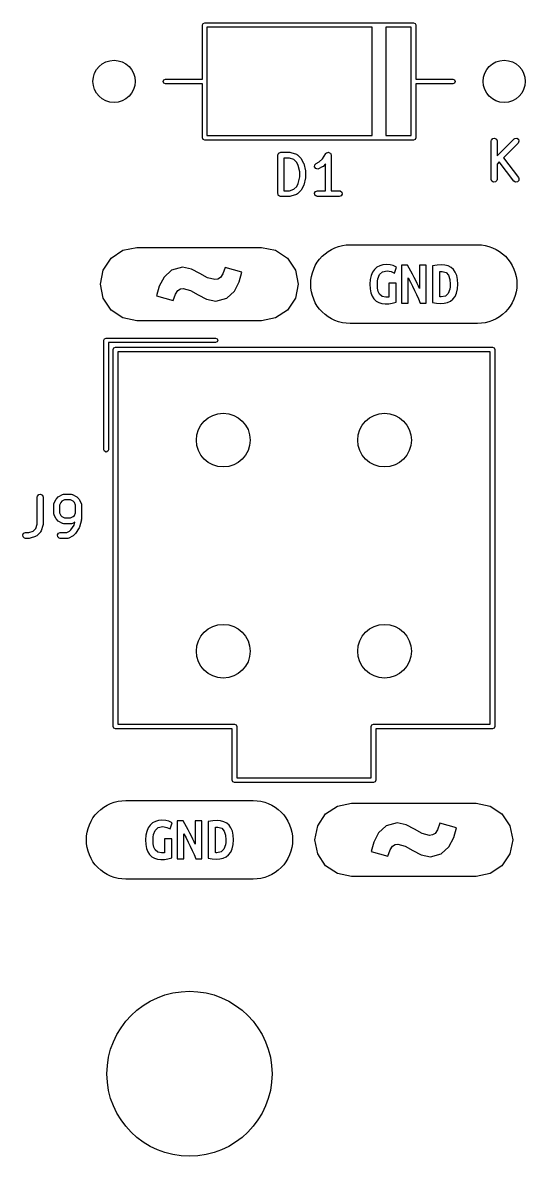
# Model space of a CAD drawing. Extents: x 80 to 221, y -131 to -73.
# Drawn here: x 80.49 to 93.58, y -129.4 to -99.87 of the extents above; entities that cross this region are included whole.
import ezdxf

# ---------------------------------------------------------------- set-up
doc = ezdxf.new("R2010")
doc.units = 0
doc.layers.add('BLACK', color=7, linetype='CONTINUOUS')

msp = doc.modelspace()

# ---------------------------------------------------------------- linework, layer by layer
at = {"layer": 'BLACK', "linetype": 'CONTINUOUS'}
for p, q in [((85.172, -99.928), (85.1896, -99.8856)), ((85.172, -101.338), (85.172, -99.928)), ((85.1896, -99.8856), (85.232, -99.868)), ((85.232, -99.868), (90.672, -99.868)), ((85.292, -99.988), (85.292, -102.808)), ((89.592, -99.988), (85.292, -99.988)), ((89.592, -102.808), (89.592, -99.988)), ((89.952, -99.988), (89.952, -102.808)), ((90.612, -99.988), (89.952, -99.988)), ((90.612, -102.808), (90.612, -99.988)), ((90.672, -99.868), (90.7144, -99.8856)), ((90.7144, -99.8856), (90.732, -99.928)), ((90.732, -99.928), (90.732, -101.338)), ((84.152, -101.398), (84.1696, -101.356)), ((84.1696, -101.44), (84.152, -101.398)), ((84.1696, -101.356), (84.212, -101.338)), ((84.212, -101.458), (84.1696, -101.44)), ((84.212, -101.338), (85.172, -101.338)), ((85.172, -101.458), (84.212, -101.458)), ((85.172, -102.868), (85.172, -101.458)), ((90.732, -101.338), (91.692, -101.338)), ((91.692, -101.458), (90.732, -101.458)), ((90.732, -101.458), (90.732, -102.868)), ((91.692, -101.338), (91.7344, -101.356)), ((91.7344, -101.44), (91.692, -101.458)), ((91.7344, -101.356), (91.752, -101.398)), ((91.752, -101.398), (91.7344, -101.44)), ((85.1896, -102.91), (85.172, -102.868)), ((85.232, -102.928), (85.1896, -102.91)), ((90.672, -102.928), (85.232, -102.928)), ((85.292, -102.808), (89.592, -102.808)), ((89.952, -102.808), (90.612, -102.808)), ((90.7144, -102.91), (90.672, -102.928)), ((90.732, -102.868), (90.7144, -102.91)), ((92.6951, -102.95), (92.6996, -102.925)), ((92.6951, -103.95), (92.6951, -102.95)), ((92.6996, -102.925), (92.7326, -102.885)), ((92.7326, -102.885), (92.7831, -102.877)), ((92.7831, -102.877), (92.8275, -102.902)), ((92.8275, -102.902), (92.8451, -102.95)), ((92.8451, -103.341), (93.2885, -102.897)), ((92.8451, -102.95), (92.8451, -103.341)), ((93.3946, -103.003), (93.012, -103.386)), ((93.2885, -102.897), (93.3098, -102.882)), ((93.3098, -102.882), (93.3609, -102.878)), ((93.3609, -102.878), (93.403, -102.907)), ((93.4162, -102.957), (93.3946, -103.003)), ((93.403, -102.907), (93.4162, -102.957)), ((87.1389, -103.32), (87.1406, -103.311)), ((87.1389, -104.32), (87.1389, -103.32)), ((87.14, -103.307), (87.1417, -103.304)), ((87.1406, -103.311), (87.14, -103.307)), ((87.1417, -103.304), (87.1434, -103.295)), ((87.1434, -103.295), (87.156, -103.28)), ((87.156, -103.28), (87.1657, -103.263)), ((87.1657, -103.263), (87.1721, -103.261)), ((87.1721, -103.261), (87.1764, -103.255)), ((87.1764, -103.255), (87.1956, -103.252)), ((87.1956, -103.252), (87.2139, -103.245)), ((87.2139, -103.245), (87.452, -103.245)), ((87.452, -103.245), (87.4741, -103.249)), ((87.4741, -103.249), (87.4757, -103.249)), ((87.4757, -103.249), (87.6186, -103.297)), ((87.6186, -103.297), (87.6415, -103.309)), ((87.6415, -103.309), (87.6438, -103.313)), ((87.6438, -103.313), (87.6479, -103.315)), ((87.6479, -103.315), (87.7431, -103.41)), ((88.2985, -103.415), (88.3896, -103.279)), ((88.3896, -103.279), (88.4076, -103.26)), ((88.4076, -103.26), (88.4117, -103.259)), ((88.4117, -103.259), (88.4145, -103.255)), ((88.4145, -103.255), (88.4359, -103.252)), ((88.4359, -103.252), (88.4568, -103.246)), ((88.4568, -103.246), (88.4608, -103.247)), ((88.4608, -103.247), (88.465, -103.247)), ((88.465, -103.247), (88.4839, -103.257)), ((88.4839, -103.257), (88.5038, -103.266)), ((88.5038, -103.266), (88.5057, -103.27)), ((88.5057, -103.27), (88.5095, -103.272)), ((88.5095, -103.272), (88.5169, -103.293)), ((88.5169, -103.293), (88.5265, -103.312)), ((88.5265, -103.312), (88.5255, -103.316)), ((88.5255, -103.316), (88.527, -103.32)), ((88.527, -103.32), (88.527, -104.245)), ((87.2889, -103.395), (87.2889, -104.245)), ((87.4398, -103.395), (87.2889, -103.395)), ((87.5543, -103.434), (87.4398, -103.395)), ((87.6285, -103.508), (87.5543, -103.434)), ((87.6669, -103.585), (87.6285, -103.508)), ((87.7103, -103.758), (87.6669, -103.585)), ((87.7431, -103.41), (87.756, -103.429)), ((87.756, -103.429), (87.7572, -103.43)), ((87.7572, -103.43), (87.8048, -103.525)), ((87.8048, -103.525), (87.8085, -103.537)), ((87.8085, -103.537), (87.8105, -103.54)), ((87.8105, -103.54), (87.8581, -103.731)), ((88.0944, -103.627), (88.0975, -103.576)), ((88.125, -103.669), (88.0944, -103.627)), ((88.0975, -103.576), (88.1327, -103.539)), ((88.1749, -103.681), (88.125, -103.669)), ((88.1327, -103.539), (88.2171, -103.497)), ((88.2951, -103.626), (88.1998, -103.673)), ((88.2171, -103.497), (88.2985, -103.415)), ((88.2962, -103.624), (88.2951, -103.626)), ((88.3146, -103.612), (88.2962, -103.624)), ((88.377, -103.549), (88.3146, -103.612)), ((88.377, -104.245), (88.377, -103.549)), ((92.9048, -103.493), (92.8451, -103.553)), ((92.8451, -103.553), (92.8451, -103.95)), ((93.2815, -103.995), (92.9048, -103.493)), ((93.012, -103.386), (93.4015, -103.905)), ((87.6669, -104.056), (87.7103, -103.883)), ((87.7103, -103.883), (87.7103, -103.758)), ((87.8581, -103.91), (87.8105, -104.1)), ((87.8603, -103.892), (87.8577, -103.907)), ((87.8577, -103.907), (87.8581, -103.91)), ((87.8581, -103.731), (87.8591, -103.746)), ((87.8591, -103.746), (87.8603, -103.749)), ((87.8603, -103.749), (87.8603, -103.892)), ((88.1998, -103.673), (88.1749, -103.681)), ((92.7126, -103.999), (92.6951, -103.95)), ((92.8451, -103.95), (92.8406, -103.976)), ((93.4015, -103.905), (93.4133, -103.929)), ((93.4133, -103.929), (93.4105, -103.98)), ((87.2889, -104.245), (87.4398, -104.245)), ((87.4398, -104.245), (87.5543, -104.207)), ((87.5543, -104.207), (87.6285, -104.133)), ((87.6285, -104.133), (87.6669, -104.056)), ((87.7431, -104.231), (87.6479, -104.326)), ((87.7438, -104.229), (87.7431, -104.231)), ((87.7572, -104.211), (87.7438, -104.229)), ((87.8048, -104.116), (87.7572, -104.211)), ((87.8052, -104.112), (87.8048, -104.116)), ((87.8105, -104.1), (87.8052, -104.112)), ((88.1181, -104.263), (88.1663, -104.245)), ((88.1663, -104.245), (88.377, -104.245)), ((88.527, -104.245), (88.7377, -104.245)), ((88.7377, -104.245), (88.7634, -104.25)), ((88.7634, -104.25), (88.8027, -104.283)), ((92.7571, -104.024), (92.7126, -103.999)), ((92.8076, -104.015), (92.7571, -104.024)), ((92.8406, -103.976), (92.8076, -104.015)), ((93.3245, -104.023), (93.2815, -103.995)), ((93.3754, -104.017), (93.3245, -104.023)), ((93.4105, -103.98), (93.3754, -104.017)), ((87.1456, -104.339), (87.1389, -104.32)), ((87.149, -104.358), (87.1456, -104.339)), ((87.1541, -104.362), (87.149, -104.358)), ((87.1565, -104.369), (87.1541, -104.362)), ((87.1733, -104.378), (87.1565, -104.369)), ((87.1883, -104.391), (87.1733, -104.378)), ((87.198, -104.393), (87.1883, -104.391)), ((87.2009, -104.394), (87.198, -104.393)), ((87.2042, -104.394), (87.2009, -104.394)), ((87.2139, -104.395), (87.2042, -104.394)), ((87.452, -104.395), (87.2139, -104.395)), ((87.4535, -104.395), (87.452, -104.395)), ((87.4757, -104.392), (87.4535, -104.395)), ((87.6186, -104.344), (87.4757, -104.392)), ((87.6221, -104.341), (87.6186, -104.344)), ((87.6266, -104.341), (87.6221, -104.341)), ((87.6479, -104.326), (87.6266, -104.341)), ((88.0924, -104.307), (88.1181, -104.263)), ((88.1013, -104.358), (88.0924, -104.307)), ((88.1406, -104.391), (88.1013, -104.358)), ((88.1663, -104.395), (88.1406, -104.391)), ((88.7377, -104.395), (88.1663, -104.395)), ((88.7859, -104.378), (88.7377, -104.395)), ((88.8116, -104.333), (88.7859, -104.378)), ((88.8027, -104.283), (88.8116, -104.333)), ((83.1029, -105.799), (83.4677, -105.727)), ((83.4677, -105.727), (86.7123, -105.727)), ((86.7123, -105.727), (87.0771, -105.799)), ((88.5342, -105.776), (88.6252, -105.733)), ((88.6252, -105.733), (88.72, -105.699)), ((88.72, -105.699), (88.8176, -105.674)), ((88.8176, -105.674), (88.9171, -105.66)), ((88.9171, -105.66), (89.0176, -105.655)), ((89.0176, -105.655), (92.3384, -105.655)), ((92.3384, -105.655), (92.4389, -105.66)), ((92.4389, -105.66), (92.5384, -105.674)), ((92.5384, -105.674), (92.636, -105.699)), ((92.636, -105.699), (92.7308, -105.733)), ((92.7308, -105.733), (92.8218, -105.776)), ((82.5871, -106.315), (82.7937, -106.006)), ((82.7937, -106.006), (83.1029, -105.799)), ((87.0771, -105.799), (87.3863, -106.006)), ((87.3863, -106.006), (87.5929, -106.315)), ((88.165, -106.11), (88.225, -106.029)), ((88.225, -106.029), (88.2925, -105.955)), ((88.2925, -105.955), (88.3671, -105.887)), ((88.3671, -105.887), (88.4479, -105.827)), ((88.4479, -105.827), (88.5342, -105.776)), ((92.8218, -105.776), (92.9081, -105.827)), ((92.9081, -105.827), (92.9889, -105.887)), ((92.9889, -105.887), (93.0635, -105.955)), ((93.0635, -105.955), (93.131, -106.029)), ((93.131, -106.029), (93.191, -106.11)), ((82.5145, -106.68), (82.5871, -106.315)), ((84.3709, -106.313), (84.1732, -106.497)), ((84.6566, -106.239), (84.3709, -106.313)), ((84.8924, -106.289), (84.6566, -106.239)), ((85.1091, -106.401), (84.8924, -106.289)), ((85.7663, -106.249), (85.7067, -106.416)), ((86.1997, -106.368), (85.7663, -106.249)), ((87.5929, -106.315), (87.6655, -106.68)), ((88.0364, -106.382), (88.0703, -106.288)), ((88.0703, -106.288), (88.1133, -106.197)), ((88.1133, -106.197), (88.165, -106.11)), ((89.6541, -106.297), (89.6029, -106.37)), ((89.7164, -106.24), (89.6541, -106.297)), ((89.789, -106.2), (89.7164, -106.24)), ((89.8696, -106.175), (89.789, -106.2)), ((89.9557, -106.167), (89.8696, -106.175)), ((90.0581, -106.176), (89.9557, -106.167)), ((90.1367, -106.196), (90.0581, -106.176)), ((90.1914, -106.22), (90.1367, -106.196)), ((90.1732, -106.394), (90.224, -106.239)), ((90.224, -106.239), (90.1914, -106.22)), ((90.5113, -106.189), (90.3541, -106.189)), ((90.3541, -106.189), (90.3541, -107.172)), ((90.5558, -106.262), (90.5113, -106.189)), ((90.6002, -106.341), (90.5558, -106.262)), ((91.0018, -106.189), (90.8256, -106.189)), ((90.8256, -106.189), (90.8256, -106.794)), ((91.0018, -107.172), (91.0018, -106.189)), ((91.286, -106.183), (91.1606, -106.202)), ((91.1606, -106.202), (91.1606, -107.161)), ((91.3956, -106.178), (91.286, -106.183)), ((91.4882, -106.185), (91.3956, -106.178)), ((91.5726, -106.207), (91.4882, -106.185)), ((91.6466, -106.244), (91.5726, -106.207)), ((91.7083, -106.297), (91.6466, -106.244)), ((91.7577, -106.366), (91.7083, -106.297)), ((93.191, -106.11), (93.2427, -106.197)), ((93.2427, -106.197), (93.2857, -106.288)), ((93.2857, -106.288), (93.3196, -106.382)), ((84.1732, -106.497), (84.047, -106.737)), ((85.3091, -106.513), (85.1091, -106.401)), ((85.4996, -106.563), (85.3091, -106.513)), ((85.5734, -106.554), (85.4996, -106.563)), ((85.6425, -106.511), (85.5734, -106.554)), ((85.7067, -106.416), (85.6425, -106.511)), ((86.0044, -106.861), (86.1306, -106.618)), ((86.1306, -106.618), (86.1997, -106.368)), ((87.9922, -106.68), (87.9972, -106.579)), ((87.9972, -106.579), (88.0119, -106.48)), ((88.0119, -106.48), (88.0364, -106.382)), ((89.5386, -106.562), (89.5302, -106.68)), ((89.5636, -106.459), (89.5386, -106.562)), ((89.6029, -106.37), (89.5636, -106.459)), ((89.7287, -106.68), (89.732, -106.607)), ((89.732, -106.607), (89.7422, -106.541)), ((89.7422, -106.541), (89.7866, -106.433)), ((89.7866, -106.433), (89.8652, -106.362)), ((89.8652, -106.362), (89.9827, -106.337)), ((89.9827, -106.337), (90.0874, -106.355)), ((90.0874, -106.355), (90.1732, -106.394)), ((90.5304, -106.52), (90.5894, -106.629)), ((90.5304, -107.172), (90.5304, -106.52)), ((90.6441, -106.423), (90.6002, -106.341)), ((90.6867, -106.504), (90.6441, -106.423)), ((90.7272, -106.584), (90.6867, -106.504)), ((90.7645, -106.661), (90.7272, -106.584)), ((91.3559, -106.353), (91.3844, -106.349)), ((91.3559, -107.013), (91.3559, -106.353)), ((91.3844, -106.349), (91.413, -106.348)), ((91.413, -106.348), (91.5194, -106.376)), ((91.5194, -106.376), (91.5845, -106.45)), ((91.5845, -106.45), (91.6178, -106.556)), ((91.6178, -106.556), (91.6273, -106.68)), ((91.7948, -106.452), (91.7577, -106.366)), ((91.818, -106.556), (91.7948, -106.452)), ((91.8258, -106.68), (91.818, -106.556)), ((93.3196, -106.382), (93.3441, -106.48)), ((93.3441, -106.48), (93.3588, -106.579)), ((93.3588, -106.579), (93.3638, -106.68)), ((82.5871, -107.045), (82.5145, -106.68)), ((84.047, -106.737), (83.9803, -106.987)), ((84.4709, -106.94), (84.5328, -106.847)), ((84.5328, -106.847), (84.6018, -106.806)), ((84.6018, -106.806), (84.6757, -106.797)), ((84.6757, -106.797), (84.8638, -106.847)), ((84.8638, -106.847), (85.0662, -106.959)), ((85.8068, -107.047), (86.0044, -106.861)), ((87.6655, -106.68), (87.5929, -107.045)), ((87.9972, -106.781), (87.9922, -106.68)), ((88.0119, -106.88), (87.9972, -106.781)), ((88.0364, -106.978), (88.0119, -106.88)), ((89.5302, -106.68), (89.5374, -106.799)), ((89.5374, -106.799), (89.5588, -106.903)), ((89.5588, -106.903), (89.5933, -106.991)), ((89.7348, -106.787), (89.7287, -106.68)), ((89.7534, -106.874), (89.7348, -106.787)), ((89.7842, -106.94), (89.7534, -106.874)), ((90.2192, -106.658), (90.0239, -106.658)), ((90.0239, -106.658), (90.0239, -107.017)), ((90.2192, -107.148), (90.2192, -106.658)), ((90.5894, -106.629), (90.6457, -106.737)), ((90.6457, -106.737), (90.6994, -106.846)), ((90.6994, -106.846), (90.7505, -106.954)), ((90.7977, -106.732), (90.7645, -106.661)), ((90.8256, -106.794), (90.7977, -106.732)), ((91.5757, -106.92), (91.5027, -106.99)), ((91.6154, -106.814), (91.5757, -106.92)), ((91.6243, -106.75), (91.6154, -106.814)), ((91.6273, -106.68), (91.6243, -106.75)), ((91.751, -107), (91.7916, -106.913)), ((91.7916, -106.913), (91.8172, -106.806)), ((91.8172, -106.806), (91.8258, -106.68)), ((93.3441, -106.88), (93.3196, -106.978)), ((93.3588, -106.781), (93.3441, -106.88)), ((93.3638, -106.68), (93.3588, -106.781)), ((82.7937, -107.354), (82.5871, -107.045)), ((83.9803, -106.987), (84.4137, -107.106)), ((84.4137, -107.106), (84.4709, -106.94)), ((85.0662, -106.959), (85.2829, -107.071)), ((85.2829, -107.071), (85.5234, -107.121)), ((85.5234, -107.121), (85.8068, -107.047)), ((87.5929, -107.045), (87.3863, -107.354)), ((88.0703, -107.072), (88.0364, -106.978)), ((88.1133, -107.163), (88.0703, -107.072)), ((88.165, -107.25), (88.1133, -107.163)), ((89.5933, -106.991), (89.6398, -107.063)), ((89.6398, -107.063), (89.6975, -107.12)), ((89.6975, -107.12), (89.766, -107.16)), ((89.766, -107.16), (89.8444, -107.185)), ((89.8529, -107.002), (89.7842, -106.94)), ((89.8444, -107.185), (89.9319, -107.193)), ((89.9477, -107.023), (89.8529, -107.002)), ((89.9319, -107.193), (90.0289, -107.189)), ((89.9858, -107.021), (89.9477, -107.023)), ((90.0239, -107.017), (89.9858, -107.021)), ((90.0289, -107.189), (90.1105, -107.177)), ((90.1105, -107.177), (90.2192, -107.148)), ((90.3541, -107.172), (90.5304, -107.172)), ((90.7505, -106.954), (90.7989, -107.063)), ((90.7989, -107.063), (90.8447, -107.172)), ((90.8447, -107.172), (91.0018, -107.172)), ((91.1606, -107.161), (91.2678, -107.179)), ((91.2678, -107.179), (91.3701, -107.185)), ((91.3733, -107.015), (91.3559, -107.013)), ((91.3701, -107.185), (91.466, -107.178)), ((91.3908, -107.015), (91.3733, -107.015)), ((91.5027, -106.99), (91.3908, -107.015)), ((91.466, -107.178), (91.5535, -107.157)), ((91.5535, -107.157), (91.6311, -107.121)), ((91.6311, -107.121), (91.6972, -107.069)), ((91.6972, -107.069), (91.751, -107)), ((93.2427, -107.163), (93.191, -107.25)), ((93.2857, -107.072), (93.2427, -107.163)), ((93.3196, -106.978), (93.2857, -107.072)), ((83.1029, -107.561), (82.7937, -107.354)), ((87.3863, -107.354), (87.0771, -107.561)), ((88.225, -107.331), (88.165, -107.25)), ((88.2925, -107.405), (88.225, -107.331)), ((88.3671, -107.473), (88.2925, -107.405)), ((88.4479, -107.533), (88.3671, -107.473)), ((92.9889, -107.473), (92.9081, -107.533)), ((93.0635, -107.405), (92.9889, -107.473)), ((93.131, -107.331), (93.0635, -107.405)), ((93.191, -107.25), (93.131, -107.331)), ((83.4677, -107.633), (83.1029, -107.561)), ((86.7123, -107.633), (83.4677, -107.633)), ((87.0771, -107.561), (86.7123, -107.633)), ((88.5342, -107.584), (88.4479, -107.533)), ((88.6252, -107.627), (88.5342, -107.584)), ((88.72, -107.661), (88.6252, -107.627)), ((88.8176, -107.686), (88.72, -107.661)), ((88.9171, -107.7), (88.8176, -107.686)), ((89.0176, -107.705), (88.9171, -107.7)), ((92.3384, -107.705), (89.0176, -107.705)), ((92.4389, -107.7), (92.3384, -107.705)), ((92.5384, -107.686), (92.4389, -107.7)), ((92.636, -107.661), (92.5384, -107.686)), ((92.7308, -107.627), (92.636, -107.661)), ((92.8218, -107.584), (92.7308, -107.627)), ((92.9081, -107.533), (92.8218, -107.584)), ((82.6236, -108.102), (82.666, -108.084)), ((82.666, -108.084), (85.516, -108.084)), ((85.516, -108.084), (85.5584, -108.102)), ((82.606, -108.144), (82.6236, -108.102)), ((82.606, -110.994), (82.606, -108.144)), ((85.516, -108.204), (82.726, -108.204)), ((82.726, -108.204), (82.726, -110.994)), ((82.846, -108.384), (82.8636, -108.342)), ((82.846, -118.204), (82.846, -108.384)), ((82.8636, -108.342), (82.906, -108.324)), ((82.906, -108.324), (92.726, -108.324)), ((85.5584, -108.186), (85.516, -108.204)), ((85.5584, -108.102), (85.576, -108.144)), ((85.576, -108.144), (85.5584, -108.186)), ((92.726, -108.324), (92.7684, -108.342)), ((92.7684, -108.342), (92.786, -108.384)), ((92.786, -108.384), (92.786, -118.204)), ((92.666, -108.444), (82.966, -108.444)), ((82.966, -108.444), (82.966, -118.144)), ((92.666, -118.144), (92.666, -108.444)), ((82.6236, -111.036), (82.606, -110.994)), ((82.666, -111.054), (82.6236, -111.036)), ((82.7084, -111.036), (82.666, -111.054)), ((82.726, -110.994), (82.7084, -111.036)), ((80.8717, -112.228), (80.8762, -112.203)), ((80.8717, -112.93), (80.8717, -112.228)), ((80.8762, -112.203), (80.9092, -112.163)), ((80.9092, -112.163), (80.9597, -112.155)), ((80.9597, -112.155), (81.0041, -112.18)), ((81.0041, -112.18), (81.0217, -112.228)), ((81.0217, -112.228), (81.0217, -112.943)), ((81.3698, -112.271), (81.4174, -112.223)), ((81.4174, -112.223), (81.4358, -112.21)), ((81.4358, -112.21), (81.4369, -112.209)), ((81.4369, -112.209), (81.5322, -112.161)), ((81.5322, -112.161), (81.5571, -112.154)), ((81.5571, -112.154), (81.5615, -112.155)), ((81.5615, -112.155), (81.5657, -112.153)), ((81.5657, -112.153), (81.7562, -112.153)), ((81.7562, -112.153), (81.7818, -112.158)), ((81.7818, -112.158), (81.7853, -112.161)), ((81.7853, -112.161), (81.7897, -112.161)), ((81.7897, -112.161), (81.885, -112.209)), ((81.885, -112.209), (81.903, -112.222)), ((81.903, -112.222), (81.9045, -112.223)), ((81.9045, -112.223), (81.9521, -112.271)), ((81.3002, -112.419), (81.3048, -112.393)), ((81.3002, -112.657), (81.3002, -112.419)), ((81.3048, -112.393), (81.3076, -112.39)), ((81.3076, -112.39), (81.3082, -112.385)), ((81.3082, -112.385), (81.3558, -112.29)), ((81.3558, -112.29), (81.3691, -112.272)), ((81.3691, -112.272), (81.3698, -112.271)), ((81.4845, -112.368), (81.4502, -112.437)), ((81.4502, -112.437), (81.4502, -112.639)), ((81.5149, -112.338), (81.4845, -112.368)), ((81.5834, -112.303), (81.5149, -112.338)), ((81.7385, -112.303), (81.5834, -112.303)), ((81.807, -112.338), (81.7385, -112.303)), ((81.8374, -112.368), (81.807, -112.338)), ((81.8717, -112.437), (81.8374, -112.368)), ((81.8717, -112.639), (81.8717, -112.437)), ((81.9521, -112.271), (81.9649, -112.289)), ((81.9649, -112.289), (81.9661, -112.29)), ((81.9661, -112.29), (82.0137, -112.385)), ((82.0137, -112.385), (82.0212, -112.41)), ((82.0212, -112.41), (82.0201, -112.415)), ((82.0201, -112.415), (82.0217, -112.419)), ((82.0217, -112.419), (82.0217, -112.8)), ((81.3018, -112.661), (81.3002, -112.657)), ((81.3007, -112.666), (81.3018, -112.661)), ((81.3082, -112.69), (81.3007, -112.666)), ((81.3558, -112.786), (81.3082, -112.69)), ((81.357, -112.787), (81.3558, -112.786)), ((81.3698, -112.805), (81.357, -112.787)), ((81.4174, -112.853), (81.3698, -112.805)), ((81.4502, -112.639), (81.4845, -112.708)), ((81.4845, -112.708), (81.5149, -112.738)), ((81.5149, -112.738), (81.5834, -112.772)), ((81.5834, -112.772), (81.7385, -112.772)), ((81.7385, -112.772), (81.807, -112.738)), ((81.807, -112.738), (81.8374, -112.708)), ((81.8374, -112.708), (81.8717, -112.639)), ((82.0194, -112.818), (81.9718, -113.008)), ((82.0217, -112.8), (82.0191, -112.815)), ((82.0191, -112.815), (82.0194, -112.818)), ((80.6488, -113.153), (80.7633, -113.115)), ((80.7633, -113.115), (80.8335, -113.045)), ((80.8335, -113.045), (80.8717, -112.93)), ((80.9702, -113.109), (80.9578, -113.132)), ((81.0178, -112.966), (80.9702, -113.109)), ((81.0217, -112.943), (81.0178, -112.965)), ((81.0178, -112.965), (81.0178, -112.966)), ((81.4189, -112.854), (81.4174, -112.853)), ((81.4369, -112.867), (81.4189, -112.854)), ((81.5322, -112.915), (81.4369, -112.867)), ((81.5366, -112.915), (81.5322, -112.915)), ((81.5401, -112.918), (81.5366, -112.915)), ((81.5657, -112.922), (81.5401, -112.918)), ((81.7562, -112.922), (81.5657, -112.922)), ((81.6432, -113.153), (81.7118, -113.119)), ((81.7118, -113.119), (81.7455, -113.085)), ((81.7455, -113.085), (81.8294, -112.959)), ((81.7604, -112.921), (81.7562, -112.922)), ((81.7648, -112.922), (81.7604, -112.921)), ((81.7897, -112.915), (81.7648, -112.922)), ((81.848, -112.885), (81.7897, -112.915)), ((81.8294, -112.959), (81.848, -112.885)), ((81.9615, -113.032), (81.8662, -113.175)), ((81.9616, -113.031), (81.9615, -113.032)), ((81.9718, -113.008), (81.9616, -113.031)), ((80.4919, -113.215), (80.5175, -113.171)), ((80.5008, -113.266), (80.4919, -113.215)), ((80.5401, -113.299), (80.5008, -113.266)), ((80.5175, -113.171), (80.5657, -113.153)), ((80.5657, -113.303), (80.5401, -113.299)), ((80.5657, -113.153), (80.6488, -113.153)), ((80.661, -113.303), (80.5657, -113.303)), ((80.6625, -113.303), (80.661, -113.303)), ((80.6847, -113.3), (80.6625, -113.303)), ((80.8275, -113.252), (80.6847, -113.3)), ((80.831, -113.249), (80.8275, -113.252)), ((80.8355, -113.249), (80.831, -113.249)), ((80.8568, -113.234), (80.8355, -113.249)), ((80.9521, -113.139), (80.8568, -113.234)), ((80.954, -113.134), (80.9521, -113.139)), ((80.9578, -113.132), (80.954, -113.134)), ((81.3966, -113.215), (81.4223, -113.171)), ((81.4055, -113.266), (81.3966, -113.215)), ((81.4448, -113.299), (81.4055, -113.266)), ((81.4223, -113.171), (81.4705, -113.153)), ((81.4705, -113.303), (81.4448, -113.299)), ((81.4705, -113.153), (81.6432, -113.153)), ((81.661, -113.303), (81.4705, -113.303)), ((81.6652, -113.302), (81.661, -113.303)), ((81.6695, -113.303), (81.6652, -113.302)), ((81.6945, -113.295), (81.6695, -113.303)), ((81.7897, -113.248), (81.6945, -113.295)), ((81.7909, -113.247), (81.7897, -113.248)), ((81.8092, -113.234), (81.7909, -113.247)), ((81.8568, -113.186), (81.8092, -113.234)), ((81.8583, -113.183), (81.8568, -113.186)), ((81.8662, -113.175), (81.8583, -113.183)), ((82.966, -118.144), (86.006, -118.144)), ((86.006, -118.144), (86.0484, -118.162)), ((89.5836, -118.162), (89.626, -118.144)), ((89.626, -118.144), (92.666, -118.144)), ((82.8636, -118.246), (82.846, -118.204)), ((82.906, -118.264), (82.8636, -118.246)), ((85.946, -118.264), (82.906, -118.264)), ((85.946, -119.604), (85.946, -118.264)), ((86.0484, -118.162), (86.066, -118.204)), ((86.066, -118.204), (86.066, -119.544)), ((89.566, -118.204), (89.5836, -118.162)), ((89.566, -119.544), (89.566, -118.204)), ((92.726, -118.264), (89.686, -118.264)), ((89.686, -118.264), (89.686, -119.604)), ((92.7684, -118.246), (92.726, -118.264)), ((92.786, -118.204), (92.7684, -118.246)), ((85.9636, -119.646), (85.946, -119.604)), ((86.066, -119.544), (89.566, -119.544)), ((89.686, -119.604), (89.6684, -119.646)), ((86.006, -119.664), (85.9636, -119.646)), ((89.626, -119.664), (86.006, -119.664)), ((89.6684, -119.646), (89.626, -119.664)), ((82.6922, -120.254), (82.7832, -120.211)), ((82.7832, -120.211), (82.878, -120.177)), ((82.878, -120.177), (82.9756, -120.152)), ((82.9756, -120.152), (83.0751, -120.138)), ((83.0751, -120.138), (83.1756, -120.133)), ((83.1756, -120.133), (86.4964, -120.133)), ((86.4964, -120.133), (86.5969, -120.138)), ((86.5969, -120.138), (86.6964, -120.152)), ((86.6964, -120.152), (86.794, -120.177)), ((86.794, -120.177), (86.8888, -120.211)), ((86.8888, -120.211), (86.9798, -120.254)), ((88.6909, -120.277), (89.0557, -120.205)), ((89.0557, -120.205), (92.3003, -120.205)), ((92.3003, -120.205), (92.6651, -120.277)), ((82.383, -120.507), (82.4505, -120.433)), ((82.4505, -120.433), (82.5251, -120.365)), ((82.5251, -120.365), (82.6059, -120.305)), ((82.6059, -120.305), (82.6922, -120.254)), ((86.9798, -120.254), (87.0661, -120.305)), ((87.0661, -120.305), (87.1469, -120.365)), ((87.1469, -120.365), (87.2215, -120.433)), ((87.2215, -120.433), (87.289, -120.507)), ((88.1751, -120.793), (88.3817, -120.484)), ((88.3817, -120.484), (88.6909, -120.277)), ((92.6651, -120.277), (92.9743, -120.484)), ((92.9743, -120.484), (93.1809, -120.793)), ((82.1944, -120.86), (82.2283, -120.766)), ((82.2283, -120.766), (82.2713, -120.675)), ((82.2713, -120.675), (82.323, -120.588)), ((82.323, -120.588), (82.383, -120.507)), ((83.8121, -120.775), (83.7609, -120.848)), ((83.8744, -120.718), (83.8121, -120.775)), ((83.947, -120.678), (83.8744, -120.718)), ((84.0276, -120.653), (83.947, -120.678)), ((84.1137, -120.645), (84.0276, -120.653)), ((84.2161, -120.654), (84.1137, -120.645)), ((84.2947, -120.674), (84.2161, -120.654)), ((84.3494, -120.698), (84.2947, -120.674)), ((84.3312, -120.872), (84.382, -120.717)), ((84.382, -120.717), (84.3494, -120.698)), ((84.6693, -120.667), (84.5121, -120.667)), ((84.5121, -120.667), (84.5121, -121.65)), ((84.7138, -120.74), (84.6693, -120.667)), ((84.7582, -120.819), (84.7138, -120.74)), ((85.1598, -120.667), (84.9836, -120.667)), ((84.9836, -120.667), (84.9836, -121.272)), ((85.1598, -121.65), (85.1598, -120.667)), ((85.444, -120.661), (85.3186, -120.68)), ((85.3186, -120.68), (85.3186, -121.639)), ((85.5536, -120.656), (85.444, -120.661)), ((85.6462, -120.663), (85.5536, -120.656)), ((85.7306, -120.685), (85.6462, -120.663)), ((85.8046, -120.722), (85.7306, -120.685)), ((85.8663, -120.775), (85.8046, -120.722)), ((85.9157, -120.844), (85.8663, -120.775)), ((87.289, -120.507), (87.349, -120.588)), ((87.349, -120.588), (87.4007, -120.675)), ((87.4007, -120.675), (87.4437, -120.766)), ((87.4437, -120.766), (87.4776, -120.86)), ((88.1025, -121.158), (88.1751, -120.793)), ((89.9589, -120.791), (89.7612, -120.975)), ((90.2446, -120.717), (89.9589, -120.791)), ((90.4804, -120.767), (90.2446, -120.717)), ((90.6971, -120.879), (90.4804, -120.767)), ((91.3543, -120.727), (91.2947, -120.894)), ((91.7877, -120.846), (91.3543, -120.727)), ((93.1809, -120.793), (93.2535, -121.158)), ((82.1502, -121.158), (82.1552, -121.057)), ((82.1552, -121.057), (82.1699, -120.958)), ((82.1699, -120.958), (82.1944, -120.86)), ((83.6966, -121.04), (83.6882, -121.158)), ((83.7216, -120.937), (83.6966, -121.04)), ((83.7609, -120.848), (83.7216, -120.937)), ((83.8867, -121.158), (83.89, -121.085)), ((83.89, -121.085), (83.9002, -121.019)), ((83.9002, -121.019), (83.9446, -120.911)), ((83.9446, -120.911), (84.0232, -120.84)), ((84.0232, -120.84), (84.1407, -120.815)), ((84.1407, -120.815), (84.2454, -120.833)), ((84.2454, -120.833), (84.3312, -120.872)), ((84.6884, -120.998), (84.7474, -121.107)), ((84.6884, -121.65), (84.6884, -120.998)), ((84.8021, -120.901), (84.7582, -120.819)), ((84.8447, -120.982), (84.8021, -120.901)), ((84.8852, -121.062), (84.8447, -120.982)), ((84.9225, -121.139), (84.8852, -121.062)), ((85.5139, -120.831), (85.5424, -120.827)), ((85.5139, -121.491), (85.5139, -120.831)), ((85.5424, -120.827), (85.571, -120.826)), ((85.571, -120.826), (85.6774, -120.854)), ((85.6774, -120.854), (85.7425, -120.928)), ((85.7425, -120.928), (85.7758, -121.034)), ((85.7758, -121.034), (85.7853, -121.158)), ((85.9528, -120.93), (85.9157, -120.844)), ((85.976, -121.034), (85.9528, -120.93)), ((85.9838, -121.158), (85.976, -121.034)), ((87.4776, -120.86), (87.5021, -120.958)), ((87.5021, -120.958), (87.5168, -121.057)), ((87.5168, -121.057), (87.5218, -121.158)), ((89.7612, -120.975), (89.635, -121.215)), ((90.8971, -120.991), (90.6971, -120.879)), ((91.0876, -121.041), (90.8971, -120.991)), ((91.1614, -121.032), (91.0876, -121.041)), ((91.2305, -120.989), (91.1614, -121.032)), ((91.2947, -120.894), (91.2305, -120.989)), ((91.5924, -121.339), (91.7186, -121.096)), ((91.7186, -121.096), (91.7877, -120.846)), ((82.1552, -121.259), (82.1502, -121.158)), ((82.1699, -121.358), (82.1552, -121.259)), ((82.1944, -121.456), (82.1699, -121.358)), ((83.6882, -121.158), (83.6954, -121.277)), ((83.6954, -121.277), (83.7168, -121.381)), ((83.7168, -121.381), (83.7513, -121.469)), ((83.8928, -121.265), (83.8867, -121.158)), ((83.9114, -121.352), (83.8928, -121.265)), ((83.9422, -121.418), (83.9114, -121.352)), ((84.3772, -121.136), (84.182, -121.136)), ((84.182, -121.136), (84.182, -121.495)), ((84.3772, -121.626), (84.3772, -121.136)), ((84.7474, -121.107), (84.8037, -121.215)), ((84.8037, -121.215), (84.8574, -121.324)), ((84.8574, -121.324), (84.9085, -121.432)), ((84.9557, -121.21), (84.9225, -121.139)), ((84.9836, -121.272), (84.9557, -121.21)), ((85.7734, -121.292), (85.7337, -121.398)), ((85.7823, -121.228), (85.7734, -121.292)), ((85.7853, -121.158), (85.7823, -121.228)), ((85.909, -121.478), (85.9496, -121.391)), ((85.9496, -121.391), (85.9752, -121.284)), ((85.9752, -121.284), (85.9838, -121.158)), ((87.5021, -121.358), (87.4776, -121.456)), ((87.5168, -121.259), (87.5021, -121.358)), ((87.5218, -121.158), (87.5168, -121.259)), ((88.1751, -121.523), (88.1025, -121.158)), ((89.635, -121.215), (89.5683, -121.465)), ((90.0589, -121.418), (90.1208, -121.325)), ((90.1208, -121.325), (90.1898, -121.284)), ((90.1898, -121.284), (90.2637, -121.275)), ((90.2637, -121.275), (90.4518, -121.325)), ((90.4518, -121.325), (90.6542, -121.437)), ((91.3948, -121.525), (91.5924, -121.339)), ((93.2535, -121.158), (93.1809, -121.523)), ((82.2283, -121.55), (82.1944, -121.456)), ((82.2713, -121.641), (82.2283, -121.55)), ((82.323, -121.728), (82.2713, -121.641)), ((83.7513, -121.469), (83.7978, -121.541)), ((83.7978, -121.541), (83.8555, -121.598)), ((83.8555, -121.598), (83.924, -121.638)), ((83.924, -121.638), (84.0024, -121.663)), ((84.0109, -121.48), (83.9422, -121.418)), ((84.0024, -121.663), (84.0899, -121.671)), ((84.1058, -121.501), (84.0109, -121.48)), ((84.0899, -121.671), (84.1869, -121.667)), ((84.1439, -121.499), (84.1058, -121.501)), ((84.182, -121.495), (84.1439, -121.499)), ((84.1869, -121.667), (84.2685, -121.655)), ((84.2685, -121.655), (84.3772, -121.626)), ((84.5121, -121.65), (84.6884, -121.65)), ((84.9085, -121.432), (84.9569, -121.541)), ((84.9569, -121.541), (85.0027, -121.65)), ((85.0027, -121.65), (85.1598, -121.65)), ((85.3186, -121.639), (85.4258, -121.657)), ((85.4258, -121.657), (85.5281, -121.663)), ((85.5313, -121.493), (85.5139, -121.491)), ((85.5281, -121.663), (85.624, -121.656)), ((85.5488, -121.493), (85.5313, -121.493)), ((85.6607, -121.468), (85.5488, -121.493)), ((85.624, -121.656), (85.7115, -121.635)), ((85.7337, -121.398), (85.6607, -121.468)), ((85.7115, -121.635), (85.7891, -121.599)), ((85.7891, -121.599), (85.8552, -121.547)), ((85.8552, -121.547), (85.909, -121.478)), ((87.4007, -121.641), (87.349, -121.728)), ((87.4437, -121.55), (87.4007, -121.641)), ((87.4776, -121.456), (87.4437, -121.55)), ((88.3817, -121.832), (88.1751, -121.523)), ((89.5683, -121.465), (90.0017, -121.584)), ((90.0017, -121.584), (90.0589, -121.418)), ((90.6542, -121.437), (90.8709, -121.549)), ((90.8709, -121.549), (91.1114, -121.599)), ((91.1114, -121.599), (91.3948, -121.525)), ((93.1809, -121.523), (92.9743, -121.832)), ((82.383, -121.809), (82.323, -121.728)), ((82.4505, -121.883), (82.383, -121.809)), ((82.5251, -121.951), (82.4505, -121.883)), ((82.6059, -122.011), (82.5251, -121.951)), ((87.1469, -121.951), (87.0661, -122.011)), ((87.2215, -121.883), (87.1469, -121.951)), ((87.289, -121.809), (87.2215, -121.883)), ((87.349, -121.728), (87.289, -121.809)), ((88.6909, -122.039), (88.3817, -121.832)), ((92.9743, -121.832), (92.6651, -122.039)), ((82.6922, -122.062), (82.6059, -122.011)), ((82.7832, -122.105), (82.6922, -122.062)), ((82.878, -122.139), (82.7832, -122.105)), ((82.9756, -122.164), (82.878, -122.139)), ((83.0751, -122.178), (82.9756, -122.164)), ((83.1756, -122.183), (83.0751, -122.178)), ((86.4964, -122.183), (83.1756, -122.183)), ((86.5969, -122.178), (86.4964, -122.183)), ((86.6964, -122.164), (86.5969, -122.178)), ((86.794, -122.139), (86.6964, -122.164)), ((86.8888, -122.105), (86.794, -122.139)), ((86.9798, -122.062), (86.8888, -122.105)), ((87.0661, -122.011), (86.9798, -122.062)), ((89.0557, -122.111), (88.6909, -122.039)), ((92.3003, -122.111), (89.0557, -122.111)), ((92.6651, -122.039), (92.3003, -122.111))]:
    msp.add_line(p, q, dxfattribs=at)
at = {"layer": 'BLACK'}
for centre, radius in [((82.872, -101.398), 0.55), ((93.032, -101.398), 0.55), ((85.716, -110.744), 0.7), ((89.916, -110.744), 0.7), ((85.716, -116.244), 0.7), ((89.916, -116.244), 0.7), ((84.836, -127.254), 2.15)]:
    msp.add_circle(centre, radius, dxfattribs=at)

doc.saveas('drawing.dxf')
